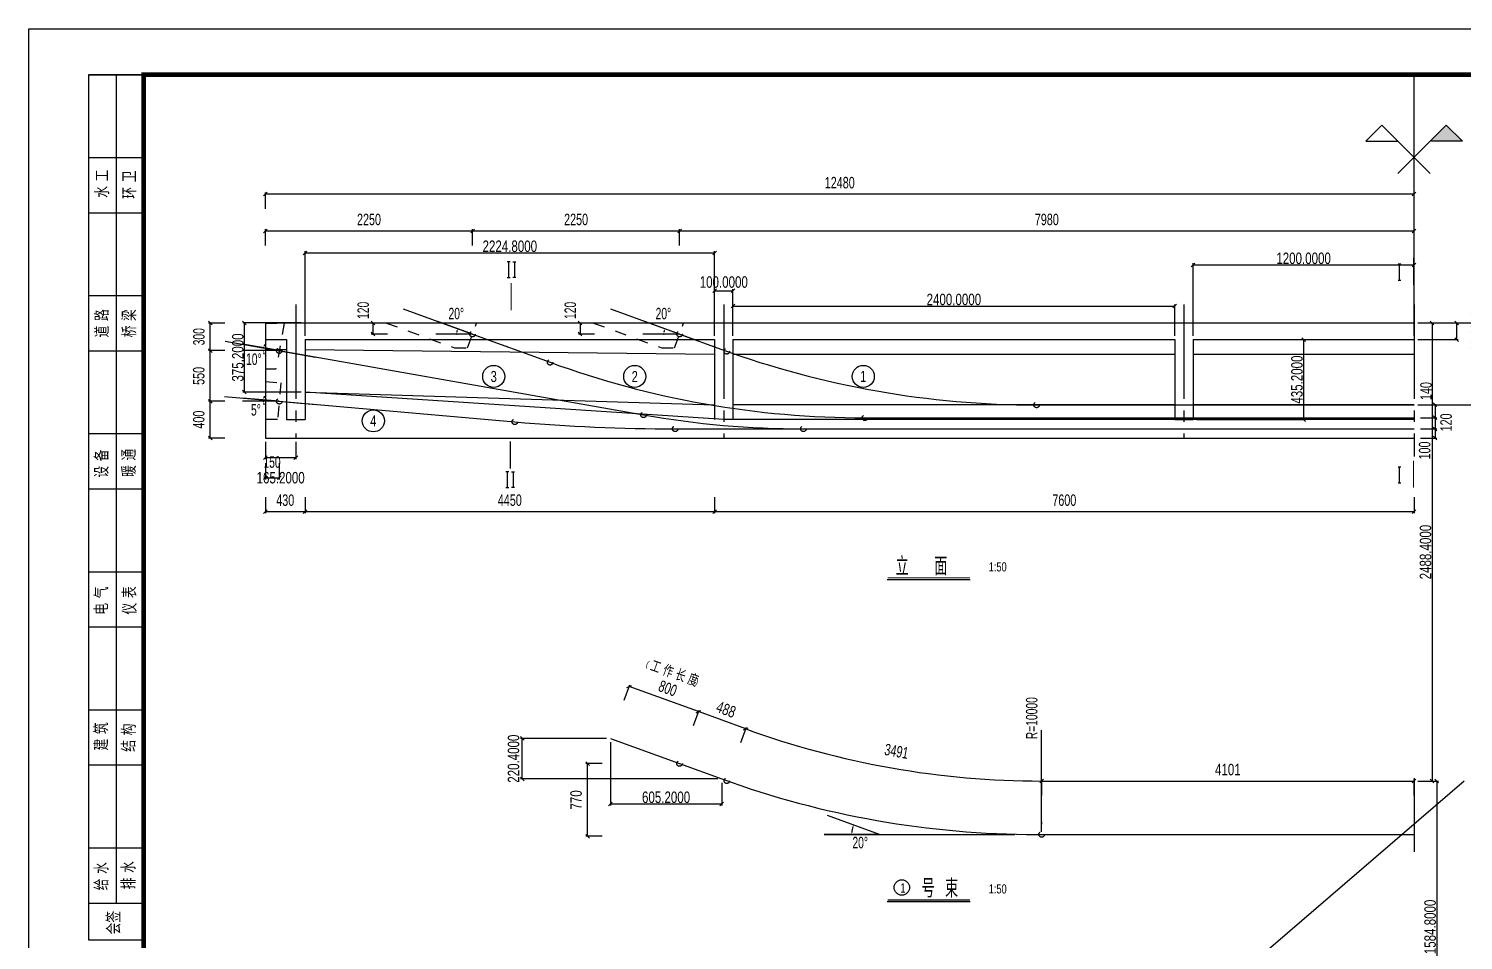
# Model space of a CAD drawing. Extents: x 6 to 303, y -107 to 103.
# Drawn here: x 6.1 to 162, y 3.9 to 102.9 of the extents above; entities that cross this region are included whole.
import ezdxf
from ezdxf.enums import TextEntityAlignment as Align

# ---------------------------------------------------------------- set-up
doc = ezdxf.new("R2010")
doc.units = 0
doc.header["$MEASUREMENT"] = 0
doc.linetypes.add('DD1', pattern=[2.5, 1.25, -1.25])
doc.linetypes.add('DD2', pattern=[14, 10.25, -1.25, 1.25, -1.25])
doc.layers.get('0').update_dxf_attribs({"linetype": 'CONTINUOUS'})
doc.layers.get('DEFPOINTS').update_dxf_attribs({"linetype": 'CONTINUOUS'})
for name, color, linetype in [('1', 1, 'CONTINUOUS'), ('2', 2, 'CONTINUOUS'), ('3', 3, 'DD1'), ('4', 4, 'CONTINUOUS'), ('5', 5, 'CONTINUOUS'), ('6', 6, 'DD2'), ('SMEDI', 2, 'CONTINUOUS')]:
    doc.layers.add(name, color=color, linetype=linetype)
doc.styles.add('SMEDI', font='smsim', dxfattribs={"width": 0.75, "bigfont": 'smfs'})
doc.styles.get("Standard").update_dxf_attribs({"font": 'smsim', "width": 0.75, "bigfont": 'smfs'})
doc.dimstyles.get("Standard").update_dxf_attribs({"dimtxt": 0.18, "dimasz": 0.18, "dimexe": 0.18, "dimexo": 0.0625, "dimgap": 0.09, "dimtad": 0, "dimtih": 1, "dimtoh": 1, "dimdec": 4, "dimzin": 0, "dimdsep": 46, "dimtxsty": 'Standard', "dimcen": 0.09, "dimadec": 0, "dimazin": 0, "dimtfac": 1, "dimtdec": 4, "dimtofl": 0, "dimtmove": 0, "dimatfit": 3, "dimfxl": 1, "dimtolj": 1, "dimtzin": 0, "dimarcsym": 0})

# ---------------------------------------------------------------- blocks, each defined once
blk = doc.blocks.new('*D29')
at = {"color": 0, "linetype": 'ByBlock', "transparency": 16777216}
for p, q in [((76.6, 80.74), (77, 81.14)), ((76.8, 79.35), (76.8, 81.12)), ((156.4, 80.74), (156.8, 81.14)), ((156.6, 79.35), (156.6, 81.12)), ((76.8, 80.94), (156.6, 80.94))]:
    blk.add_line(p, q, dxfattribs=at)
at = {"layer": 'DEFPOINTS', "color": 0, "linetype": 'ByBlock', "transparency": 16777216}
for p in [(156.6, 80.94), (76.8, 78.94), (156.6, 78.94)]:
    blk.add_point(p, dxfattribs=at)
at = {"color": 0, "linetype": 'ByBlock', "transparency": 16777216, "width": 0.7}
blk.add_text('7980', height=1.25, dxfattribs=at).set_placement((116.7, 82.19), align=Align.MIDDLE_CENTER)
blk = doc.blocks.new('*D28')
at = {"color": 0, "linetype": 'ByBlock', "transparency": 16777216}
for p, q in [((54.1, 80.74), (54.5, 81.14)), ((54.3, 79.35), (54.3, 81.12)), ((76.6, 80.74), (77, 81.14)), ((76.8, 79.35), (76.8, 81.12)), ((54.3, 80.94), (76.8, 80.94))]:
    blk.add_line(p, q, dxfattribs=at)
at = {"layer": 'DEFPOINTS', "color": 0, "linetype": 'ByBlock', "transparency": 16777216}
for p in [(76.8, 80.94), (54.3, 78.94), (76.8, 78.94)]:
    blk.add_point(p, dxfattribs=at)
at = {"color": 0, "linetype": 'ByBlock', "transparency": 16777216, "width": 0.7}
blk.add_text('2250', height=1.25, dxfattribs=at).set_placement((65.55, 82.19), align=Align.MIDDLE_CENTER)
blk = doc.blocks.new('*D27')
at = {"color": 0, "linetype": 'ByBlock', "transparency": 16777216}
for p, q in [((31.6, 80.74), (32, 81.14)), ((31.8, 79.35), (31.8, 81.12)), ((54.1, 80.74), (54.5, 81.14)), ((54.3, 79.35), (54.3, 81.12)), ((31.8, 80.94), (54.3, 80.94))]:
    blk.add_line(p, q, dxfattribs=at)
at = {"layer": 'DEFPOINTS', "color": 0, "linetype": 'ByBlock', "transparency": 16777216}
for p in [(54.3, 80.94), (31.8, 78.94), (54.3, 78.94)]:
    blk.add_point(p, dxfattribs=at)
at = {"color": 0, "linetype": 'ByBlock', "transparency": 16777216, "width": 0.7}
blk.add_text('2250', height=1.25, dxfattribs=at).set_placement((43.05, 82.19), align=Align.MIDDLE_CENTER)
blk = doc.blocks.new('*D26')
at = {"color": 0, "linetype": 'ByBlock', "transparency": 16777216}
for p, q in [((31.6, 84.74), (32, 85.14)), ((31.8, 83.35), (31.8, 85.12)), ((156.6, 84.94), (31.8, 84.94)), ((156.4, 84.74), (156.8, 85.14)), ((156.6, 83.35), (156.6, 85.12))]:
    blk.add_line(p, q, dxfattribs=at)
at = {"layer": 'DEFPOINTS', "color": 0, "linetype": 'ByBlock', "transparency": 16777216}
for p in [(31.8, 84.94), (31.8, 82.94), (156.6, 82.94)]:
    blk.add_point(p, dxfattribs=at)
at = {"color": 0, "linetype": 'ByBlock', "transparency": 16777216, "width": 0.7}
blk.add_text('12480', height=1.25, dxfattribs=at).set_placement((94.2, 86.19), align=Align.MIDDLE_CENTER)
blk = doc.blocks.new('*D5')
at = {"color": 0, "linetype": 'ByBlock', "transparency": 16777216}
for p, q in [((10.2, 75.3), (9.8, 75.7)), ((11.58, 75.5), (9.82, 75.5)), ((10, 72.5), (10, 75.5)), ((10.2, 72.3), (9.8, 72.7)), ((11.58, 72.5), (9.82, 72.5))]:
    blk.add_line(p, q, dxfattribs=at)
at = {"layer": 'DEFPOINTS', "color": 0, "linetype": 'ByBlock', "transparency": 16777216}
for p in [(10, 75.5), (12, 75.5), (12, 72.5)]:
    blk.add_point(p, dxfattribs=at)
blk = doc.blocks.new('*D34')
at = {"color": 0, "linetype": 'ByBlock', "transparency": 16777216}
for p, q in [((26, 67.74), (25.6, 68.14)), ((27.38, 67.94), (25.62, 67.94)), ((25.8, 62.44), (25.8, 67.94)), ((26, 62.24), (25.6, 62.64)), ((27.38, 62.44), (25.62, 62.44))]:
    blk.add_line(p, q, dxfattribs=at)
at = {"layer": 'DEFPOINTS', "color": 0, "linetype": 'ByBlock', "transparency": 16777216}
for p in [(25.8, 67.94), (27.8, 67.94), (27.8, 62.44)]:
    blk.add_point(p, dxfattribs=at)
at = {"color": 0, "linetype": 'ByBlock', "transparency": 16777216, "width": 0.7}
blk.add_text('550', height=1.25, rotation=90, dxfattribs=at).set_placement((24.55, 65.19), align=Align.MIDDLE_CENTER)
blk = doc.blocks.new('*D6')
at = {"color": 0, "linetype": 'ByBlock', "transparency": 16777216}
for p, q in [((16, 62.58), (16, 60.82)), ((17.5, 62.58), (17.5, 60.82)), ((15.8, 60.8), (16.2, 61.2)), ((16, 61), (17.5, 61)), ((17.3, 60.8), (17.7, 61.2))]:
    blk.add_line(p, q, dxfattribs=at)
at = {"layer": 'DEFPOINTS', "color": 0, "linetype": 'ByBlock', "transparency": 16777216}
for p in [(16, 63), (17.5, 63), (17.5, 61)]:
    blk.add_point(p, dxfattribs=at)
blk = doc.blocks.new('*D35')
at = {"color": 0, "linetype": 'ByBlock', "transparency": 16777216}
for p, q in [((26, 62.24), (25.6, 62.64)), ((27.38, 62.44), (25.62, 62.44)), ((25.8, 58.44), (25.8, 62.44)), ((26, 58.24), (25.6, 58.64)), ((27.38, 58.44), (25.62, 58.44))]:
    blk.add_line(p, q, dxfattribs=at)
at = {"layer": 'DEFPOINTS', "color": 0, "linetype": 'ByBlock', "transparency": 16777216}
for p in [(25.8, 62.44), (27.8, 62.44), (27.8, 58.44)]:
    blk.add_point(p, dxfattribs=at)
at = {"color": 0, "linetype": 'ByBlock', "transparency": 16777216, "width": 0.7}
blk.add_text('400', height=1.25, rotation=90, dxfattribs=at).set_placement((24.55, 60.44), align=Align.MIDDLE_CENTER)
blk = doc.blocks.new('*D32')
at = {"color": 0, "linetype": 'ByBlock', "transparency": 16777216}
for p, q in [((31.8, 52.02), (31.8, 50.26)), ((36.1, 52.02), (36.1, 50.26)), ((31.6, 50.24), (32, 50.64)), ((31.8, 50.44), (36.1, 50.44)), ((35.9, 50.24), (36.3, 50.64))]:
    blk.add_line(p, q, dxfattribs=at)
at = {"layer": 'DEFPOINTS', "color": 0, "linetype": 'ByBlock', "transparency": 16777216}
for p in [(31.8, 52.44), (36.1, 52.44), (36.1, 50.44)]:
    blk.add_point(p, dxfattribs=at)
at = {"color": 0, "linetype": 'ByBlock', "transparency": 16777216, "width": 0.7}
blk.add_text('430', height=1.25, dxfattribs=at).set_placement((33.95, 51.69), align=Align.MIDDLE_CENTER)
blk = doc.blocks.new('*D31')
at = {"color": 0, "linetype": 'ByBlock', "transparency": 16777216}
for p, q in [((36.1, 52.02), (36.1, 50.26)), ((80.6, 52.02), (80.6, 50.26)), ((35.9, 50.24), (36.3, 50.64)), ((36.1, 50.44), (80.6, 50.44)), ((80.4, 50.24), (80.8, 50.64))]:
    blk.add_line(p, q, dxfattribs=at)
at = {"layer": 'DEFPOINTS', "color": 0, "linetype": 'ByBlock', "transparency": 16777216}
for p in [(36.1, 52.44), (80.6, 52.44), (80.6, 50.44)]:
    blk.add_point(p, dxfattribs=at)
at = {"color": 0, "linetype": 'ByBlock', "transparency": 16777216, "width": 0.7}
blk.add_text('4450', height=1.25, dxfattribs=at).set_placement((58.35, 51.69), align=Align.MIDDLE_CENTER)
blk = doc.blocks.new('*D30')
at = {"color": 0, "linetype": 'ByBlock', "transparency": 16777216}
for p, q in [((80.6, 52.02), (80.6, 50.26)), ((156.6, 52.02), (156.6, 50.26)), ((80.4, 50.24), (80.8, 50.64)), ((80.6, 50.44), (156.6, 50.44)), ((156.4, 50.24), (156.8, 50.64))]:
    blk.add_line(p, q, dxfattribs=at)
at = {"layer": 'DEFPOINTS', "color": 0, "linetype": 'ByBlock', "transparency": 16777216}
for p in [(80.6, 52.44), (156.6, 52.44), (156.6, 50.44)]:
    blk.add_point(p, dxfattribs=at)
at = {"color": 0, "linetype": 'ByBlock', "transparency": 16777216, "width": 0.7}
blk.add_text('7600', height=1.25, dxfattribs=at).set_placement((118.6, 51.69), align=Align.MIDDLE_CENTER)
blk = doc.blocks.new('TI_CL')
for p, q in [((-20, 20), (-30, 10)), ((10, -10), (-20, 20)), ((-10, -10), (20, 20)), ((20, 20), (30, 10)), ((-30, 10), (-10, 10)), ((30, 10), (10, 10))]:
    blk.add_line(p, q)
blk.add_solid([(10, 10), (20, 20), (30, 10)])
blk = doc.blocks.new('*D16')
at = {"color": 0, "linetype": 'ByBlock', "transparency": 16777216}
for p, q in [((70.79, 25.69), (71.39, 27.34)), ((71.08, 27.05), (71.59, 27.29)), ((78.85, 24.44), (71.33, 27.17)), ((78.31, 22.95), (78.91, 24.61)), ((78.59, 24.32), (79.11, 24.56))]:
    blk.add_line(p, q, dxfattribs=at)
at = {"layer": 'DEFPOINTS', "color": 0, "linetype": 'ByBlock', "transparency": 16777216}
for p in [(71.33, 27.17), (70.65, 25.29), (78.17, 22.56)]:
    blk.add_point(p, dxfattribs=at)
at = {"color": 0, "linetype": 'ByBlock', "transparency": 16777216, "width": 0.7}
blk.add_text('800', height=1.25, rotation=340, dxfattribs=at).set_placement((75.52, 26.98), align=Align.MIDDLE_CENTER)
blk = doc.blocks.new('TI_02')
blk.add_line((0, 0), (15, 0))
blk.add_solid([(0, 0), (5.5, 0.4), (5.5, -0.4)])
blk = doc.blocks.new('*D53')
at = {"color": 0, "linetype": 'ByBlock', "transparency": 16777216}
for p, q in [((67, 22.87), (66.6, 23.27)), ((68.38, 23.07), (66.62, 23.07)), ((66.8, 15.17), (66.8, 23.07)), ((67, 14.97), (66.6, 15.37)), ((68.38, 15.17), (66.62, 15.17))]:
    blk.add_line(p, q, dxfattribs=at)
at = {"layer": 'DEFPOINTS', "color": 0, "linetype": 'ByBlock', "transparency": 16777216}
for p in [(66.8, 23.07), (68.8, 23.07), (68.8, 15.17)]:
    blk.add_point(p, dxfattribs=at)
at = {"color": 0, "linetype": 'ByBlock', "transparency": 16777216, "style": 'SMEDI', "width": 0.75}
blk.add_text('770', height=1.25, rotation=90, dxfattribs=at).set_placement((65.55, 19.12), align=Align.MIDDLE_CENTER)
blk = doc.blocks.new('*D52')
at = {"color": 0, "linetype": 'ByBlock', "transparency": 16777216}
for p, q in [((115.94, 20.97), (116.34, 21.37)), ((116.14, 19.59), (116.14, 21.35)), ((116.14, 21.17), (156.6, 21.17)), ((156.4, 20.97), (156.8, 21.37)), ((156.6, 19.59), (156.6, 21.35))]:
    blk.add_line(p, q, dxfattribs=at)
at = {"layer": 'DEFPOINTS', "color": 0, "linetype": 'ByBlock', "transparency": 16777216}
for p in [(156.6, 21.17), (116.14, 19.17), (156.6, 19.17)]:
    blk.add_point(p, dxfattribs=at)
at = {"color": 0, "linetype": 'ByBlock', "transparency": 16777216, "style": 'SMEDI', "width": 0.75}
blk.add_text('4101', height=1.25, dxfattribs=at).set_placement((136.37, 22.42), align=Align.MIDDLE_CENTER)
blk = doc.blocks.new('*D51')
at = {"color": 0, "linetype": 'ByBlock', "transparency": 16777216}
for p, q in [((78.31, 27.22), (78.91, 28.88)), ((78.59, 28.59), (79.11, 28.83)), ((83.99, 26.84), (78.85, 28.71)), ((83.44, 25.35), (84.05, 27.01)), ((83.73, 26.72), (84.24, 26.96))]:
    blk.add_line(p, q, dxfattribs=at)
at = {"layer": 'DEFPOINTS', "color": 0, "linetype": 'ByBlock', "transparency": 16777216}
for p in [(78.85, 28.71), (78.17, 26.83), (83.3, 24.96)]:
    blk.add_point(p, dxfattribs=at)
at = {"color": 0, "linetype": 'ByBlock', "transparency": 16777216, "style": 'SMEDI', "width": 0.75}
blk.add_text('488', height=1.25, rotation=340, dxfattribs=at).set_placement((81.85, 28.95), align=Align.MIDDLE_CENTER)
blk = doc.blocks.new('DU')
at = {"layer": '2', "color": 2, "linetype": 'ByBlock'}
for p, q in [((-10.62, 1), (-11.02, 1.4)), ((-10.62, -0.2), (-11.02, 0.2)), ((-9.23, 0), (-11, 0))]:
    blk.add_line(p, q, dxfattribs=at)
at = {"layer": '2', "color": 2}
blk.add_line((-10.82, 1.2), (-10.82, 0), dxfattribs=at)
at = {"layer": '2', "color": 2, "linetype": 'ByBlock'}
blk.add_point((-10.82, 0), dxfattribs=at)
at = {"layer": '2', "color": 2, "linetype": 'ByBlock', "width": 0.67}
blk.add_text('120', height=1.25, rotation=90, dxfattribs=at).set_placement((-11.88, 2.57), align=Align.MIDDLE_CENTER)
blk.add_text('20%%D', height=1.25, dxfattribs=at).set_placement((-1.76, 2.23), align=Align.MIDDLE_CENTER)
blk = doc.blocks.new('2')
at = {"color": 4}
for p, q in [((0.01, 19.12, -11.31), (-0.3, 19.12, -11.31)), ((-0.14, 17.41, -11.31), (-0.14, 19.12, -11.31)), ((0.32, 19.12, -11.31), (0.63, 19.12, -11.31)), ((0.48, 19.12, -11.31), (0.48, 17.41, -11.31)), ((-0.3, 17.41, -11.31), (0.01, 17.41, -11.31)), ((0.63, 17.41, -11.31), (0.32, 17.41, -11.31)), ((-0.14, -3.7, -11.31), (-0.45, -3.7, -11.31)), ((-0.29, -5.41, -11.31), (-0.29, -3.7, -11.31)), ((0.17, -3.7, -11.31), (0.48, -3.7, -11.31)), ((0.33, -3.7, -11.31), (0.33, -5.41, -11.31)), ((-0.45, -5.41, -11.31), (-0.14, -5.41, -11.31)), ((0.48, -5.41, -11.31), (0.17, -5.41, -11.31))]:
    blk.add_line(p, q, dxfattribs=at)
at = {"color": 4, "const_width": 0.117, "elevation": -11.31}
for points in [[(0.13, 13.85), (0.13, 16.8)], [(0.03, -3.36), (0.03, -0.4)]]:
    blk.add_lwpolyline(points, dxfattribs=at)
blk = doc.blocks.new('20C')
at = {"layer": '2', "color": 2, "linetype": 'ByBlock'}
for p, q in [((0.71, 3.62), (2.47, 3.62)), ((2.49, 3.42), (2.09, 3.82)), ((0.71, 2.2), (2.47, 2.2)), ((2.49, 2), (2.09, 2.4)), ((0.71, 1), (2.47, 1)), ((2.49, 0.8), (2.09, 1.2)), ((2.49, -0.2), (2.09, 0.2)), ((0.71, 0), (2.47, 0))]:
    blk.add_line(p, q, dxfattribs=at)
at = {"layer": '2', "color": 2}
blk.add_line((2.29, 3.62), (2.29, 0), dxfattribs=at)
at = {"layer": '2', "color": 2, "linetype": 'ByBlock'}
for p in [(2.29, 3.62), (2.29, 2.2), (2.29, 1), (2.29, 0)]:
    blk.add_point(p, dxfattribs=at)
at = {"layer": '2', "color": 2, "linetype": 'ByBlock', "width": 0.7}
for s, p in [('140', (1.3, 5.11)), ('120', (3.48, 1.7))]:
    blk.add_text(s, height=1.25, rotation=90, dxfattribs=at).set_placement(p, align=Align.MIDDLE)
blk.add_text('100', height=1.25, rotation=90, dxfattribs=at).set_placement((1.15, -1.35), align=Align.MIDDLE_CENTER)
blk = doc.blocks.new('*D55')
at = {"layer": '5', "color": 0, "lineweight": -2, "transparency": 16777216}
for p, q in [((80.4, 74.24), (80.8, 74.64)), ((80.6, 69.55), (80.6, 74.62)), ((80.6, 74.44), (82.6, 74.44)), ((82.4, 74.24), (82.8, 74.64)), ((82.6, 69.55), (82.6, 74.62))]:
    blk.add_line(p, q, dxfattribs=at)
at = {"layer": 'DEFPOINTS', "color": 0, "transparency": 16777216}
for p in [(82.6, 74.44), (80.6, 69.14), (82.6, 69.14)]:
    blk.add_point(p, dxfattribs=at)
at = {"layer": '5', "color": 0, "transparency": 16777216, "insert": (81.6, 75.38), "char_height": 1.25, "attachment_point": 5}
blk.add_mtext('\\A1;100.0000', dxfattribs=at)
blk = doc.blocks.new('*D56')
at = {"layer": '5', "color": 0, "lineweight": -2, "transparency": 16777216}
for p, q in [((82.4, 72.58), (82.8, 72.98)), ((82.6, 69.55), (82.6, 72.96)), ((82.6, 72.78), (130.6, 72.78)), ((130.4, 72.58), (130.8, 72.98)), ((130.6, 69.55), (130.6, 72.96))]:
    blk.add_line(p, q, dxfattribs=at)
at = {"layer": 'DEFPOINTS', "color": 0, "transparency": 16777216}
for p in [(130.6, 72.78), (82.6, 69.14), (130.6, 69.14)]:
    blk.add_point(p, dxfattribs=at)
at = {"layer": '5', "color": 0, "transparency": 16777216, "insert": (106.6, 73.49), "char_height": 1.25, "attachment_point": 5}
blk.add_mtext('\\A1;2400.0000', dxfattribs=at)
blk = doc.blocks.new('*D57')
at = {"layer": '5', "color": 0, "lineweight": -2, "transparency": 16777216}
for p, q in [((132.4, 77.05), (132.8, 77.45)), ((132.6, 69.55), (132.6, 77.43)), ((132.6, 77.25), (156.6, 77.25)), ((156.4, 77.05), (156.8, 77.45)), ((156.6, 69.55), (156.6, 77.43))]:
    blk.add_line(p, q, dxfattribs=at)
at = {"layer": 'DEFPOINTS', "color": 0, "transparency": 16777216}
for p in [(156.6, 77.25), (132.6, 69.14), (156.6, 69.14)]:
    blk.add_point(p, dxfattribs=at)
at = {"layer": '5', "color": 0, "transparency": 16777216, "insert": (144.6, 77.96), "char_height": 1.25, "attachment_point": 5}
blk.add_mtext('\\A1;1200.0000', dxfattribs=at)
blk = doc.blocks.new('*D58')
at = {"layer": '5', "color": 0, "lineweight": -2, "transparency": 16777216}
for p, q in [((35.9, 78.35), (36.3, 78.75)), ((36.1, 69.55), (36.1, 78.73)), ((36.1, 78.55), (80.6, 78.55)), ((80.4, 78.35), (80.8, 78.75)), ((80.6, 69.55), (80.6, 78.73))]:
    blk.add_line(p, q, dxfattribs=at)
at = {"layer": 'DEFPOINTS', "color": 0, "transparency": 16777216}
for p in [(80.6, 78.55), (36.1, 69.14), (80.6, 69.14)]:
    blk.add_point(p, dxfattribs=at)
at = {"layer": '5', "color": 0, "transparency": 16777216, "insert": (58.35, 79.27), "char_height": 1.25, "attachment_point": 5}
blk.add_mtext('\\A1;2224.8000', dxfattribs=at)
blk = doc.blocks.new('*D59')
at = {"layer": '5', "color": 0, "lineweight": -2, "transparency": 16777216}
for p, q in [((157.01, 70.94), (161.41, 70.94)), ((161.43, 70.74), (161.03, 71.14)), ((161.23, 70.94), (161.23, 69.14)), ((157.01, 69.14), (161.41, 69.14)), ((161.43, 68.94), (161.03, 69.34))]:
    blk.add_line(p, q, dxfattribs=at)
at = {"layer": 'DEFPOINTS', "color": 0, "transparency": 16777216}
for p in [(156.6, 70.94), (156.6, 69.14), (161.23, 69.14)]:
    blk.add_point(p, dxfattribs=at)
at = {"layer": '5', "color": 0, "transparency": 16777216, "insert": (163.42, 70.04), "char_height": 1.25, "attachment_point": 5, "rotation": 90}
blk.add_mtext('\\A1;90.0000', dxfattribs=at)
blk = doc.blocks.new('*D60')
at = {"layer": '5', "color": 0, "lineweight": -2, "transparency": 16777216}
for p, q in [((133.01, 69.14), (144.78, 69.14)), ((144.8, 68.94), (144.4, 69.34)), ((144.6, 69.14), (144.6, 60.44)), ((133.01, 60.44), (144.78, 60.44)), ((144.8, 60.24), (144.4, 60.64))]:
    blk.add_line(p, q, dxfattribs=at)
at = {"layer": 'DEFPOINTS', "color": 0, "transparency": 16777216}
for p in [(132.6, 69.14), (132.6, 60.44), (144.6, 60.44)]:
    blk.add_point(p, dxfattribs=at)
at = {"layer": '5', "color": 0, "transparency": 16777216, "insert": (143.88, 64.79), "char_height": 1.25, "attachment_point": 5, "rotation": 90}
blk.add_mtext('\\A1;435.2000', dxfattribs=at)
blk = doc.blocks.new('*D61')
at = {"layer": '5', "color": 0, "lineweight": -2, "transparency": 16777216}
for p, q in [((29.72, 70.74), (29.32, 71.14)), ((35.68, 70.94), (29.34, 70.94)), ((29.52, 63.44), (29.52, 70.94)), ((29.72, 63.24), (29.32, 63.64)), ((35.68, 63.44), (29.34, 63.44))]:
    blk.add_line(p, q, dxfattribs=at)
at = {"layer": 'DEFPOINTS', "color": 0, "transparency": 16777216}
for p in [(29.52, 70.94), (36.1, 70.94), (36.1, 63.44)]:
    blk.add_point(p, dxfattribs=at)
at = {"layer": '5', "color": 0, "transparency": 16777216, "insert": (28.8, 67.19), "char_height": 1.25, "attachment_point": 5, "rotation": 90}
blk.add_mtext('\\A1;375.2000', dxfattribs=at)
blk = doc.blocks.new('*D62')
at = {"layer": '5', "color": 0, "lineweight": -2, "transparency": 16777216}
for p, q in [((157.01, 70.94), (158.74, 70.94)), ((158.76, 70.74), (158.36, 71.14)), ((158.56, 70.94), (158.56, 21.17)), ((157.01, 21.17), (158.74, 21.17)), ((158.76, 20.97), (158.36, 21.37))]:
    blk.add_line(p, q, dxfattribs=at)
at = {"layer": 'DEFPOINTS', "color": 0, "transparency": 16777216}
for p in [(156.6, 70.94), (156.6, 21.17), (158.56, 21.17)]:
    blk.add_point(p, dxfattribs=at)
at = {"layer": '5', "color": 0, "transparency": 16777216, "insert": (157.85, 46.05), "char_height": 1.25, "attachment_point": 5, "rotation": 90}
blk.add_mtext('\\A1;2488.4000', dxfattribs=at)
blk = doc.blocks.new('*D63')
at = {"layer": '5', "color": 0, "lineweight": -2, "transparency": 16777216}
for p, q in [((157.01, 21.17), (159.24, 21.17)), ((159.26, 20.97), (158.86, 21.37)), ((159.06, 21.17), (159.06, -10.53)), ((157.01, -10.53), (159.24, -10.53)), ((159.26, -10.73), (158.86, -10.33))]:
    blk.add_line(p, q, dxfattribs=at)
at = {"layer": 'DEFPOINTS', "color": 0, "transparency": 16777216}
for p in [(156.6, 21.17), (156.6, -10.53), (159.06, -10.53)]:
    blk.add_point(p, dxfattribs=at)
at = {"layer": '5', "color": 0, "transparency": 16777216, "insert": (158.35, 5.32), "char_height": 1.25, "attachment_point": 5, "rotation": 90}
blk.add_mtext('\\A1;1584.8000', dxfattribs=at)
blk = doc.blocks.new('*D65')
at = {"layer": '5', "color": 0, "lineweight": -2, "transparency": 16777216}
for p, q in [((69.28, 25.39), (69.28, 18.51)), ((81.38, 20.98), (81.38, 18.51)), ((69.08, 18.49), (69.48, 18.89)), ((81.18, 18.49), (81.58, 18.89)), ((69.28, 18.69), (81.38, 18.69))]:
    blk.add_line(p, q, dxfattribs=at)
at = {"layer": 'DEFPOINTS', "color": 0, "transparency": 16777216}
for p in [(69.28, 25.8), (81.38, 21.4), (81.38, 18.69)]:
    blk.add_point(p, dxfattribs=at)
at = {"layer": '5', "color": 0, "transparency": 16777216, "insert": (75.33, 19.4), "char_height": 1.25, "attachment_point": 5}
blk.add_mtext('\\A1;605.2000', dxfattribs=at)
blk = doc.blocks.new('*D66')
at = {"layer": '5', "color": 0, "lineweight": -2, "transparency": 16777216}
for p, q in [((59.9, 25.6), (59.5, 26)), ((68.86, 25.8), (59.52, 25.8)), ((59.7, 21.4), (59.7, 25.8)), ((59.9, 21.2), (59.5, 21.6)), ((80.97, 21.4), (59.52, 21.4))]:
    blk.add_line(p, q, dxfattribs=at)
at = {"layer": 'DEFPOINTS', "color": 0, "transparency": 16777216}
for p in [(59.7, 25.8), (69.28, 25.8), (81.38, 21.4)]:
    blk.add_point(p, dxfattribs=at)
at = {"layer": '5', "color": 0, "transparency": 16777216, "insert": (58.76, 23.6), "char_height": 1.25, "attachment_point": 5, "rotation": 90}
blk.add_mtext('\\A1;220.4000', dxfattribs=at)
blk = doc.blocks.new('*D73')
at = {"layer": '5', "color": 0, "lineweight": -2, "transparency": 16777216}
for p, q in [((157.01, 70.94), (168.66, 70.94)), ((168.68, 70.74), (168.28, 71.14)), ((168.48, 70.94), (168.48, 62.04)), ((157.01, 62.04), (168.66, 62.04)), ((168.68, 61.84), (168.28, 62.24))]:
    blk.add_line(p, q, dxfattribs=at)
at = {"layer": 'DEFPOINTS', "color": 0, "transparency": 16777216}
for p in [(156.6, 70.94), (156.6, 62.04), (168.48, 62.04)]:
    blk.add_point(p, dxfattribs=at)
at = {"layer": '5', "color": 0, "transparency": 16777216, "insert": (167.77, 66.49), "char_height": 1.25, "attachment_point": 5, "rotation": 90}
blk.add_mtext('\\A1;445.2000', dxfattribs=at)
blk = doc.blocks.new('*D88')
at = {"layer": '5', "color": 0, "lineweight": -2, "transparency": 16777216}
for p, q in [((31.8, 58.02), (31.8, 56.13)), ((35.1, 58.02), (35.1, 56.13)), ((31.6, 56.11), (32, 56.51)), ((31.8, 56.31), (35.1, 56.31)), ((34.9, 56.11), (35.3, 56.51))]:
    blk.add_line(p, q, dxfattribs=at)
at = {"layer": 'DEFPOINTS', "color": 0, "transparency": 16777216}
for p in [(31.8, 58.44), (35.1, 58.44), (35.1, 56.31)]:
    blk.add_point(p, dxfattribs=at)
at = {"layer": '5', "color": 0, "transparency": 16777216, "insert": (33.45, 54.12), "char_height": 1.25, "attachment_point": 5}
blk.add_mtext('\\A1;165.2000', dxfattribs=at)

msp = doc.modelspace()

# ---------------------------------------------------------------- linework, layer by layer
for p, q in [((54.2976566, 69.7352231), (62.7303848, 66.665961)), ((76.7976566, 69.7352231), (81.3839164, 68.065961)), ((33.2976566, 67.9352231), (72.8876006, 60.9544478)), ((33.2976566, 62.4352231), (58.8888535, 60.1962835)), ((115.5859308, 62.0352231), (156.5976566, 62.0352231)), ((76.3200021, 59.4352231), (156.5976566, 59.4352231)), ((90.2524184, 59.4352231), (156.5976566, 59.4352231)), ((96.9323992, 60.6352231), (156.5976566, 60.6352231)), ((69.2801156, 25.8048317), (76.7976566, 23.0686705)), ((76.7976566, 23.0686705), (81.3839164, 21.3994085)), ((115.5859308, 15.3686705), (156.5976566, 15.3686705))]:
    msp.add_line(p, q)
for centre, radius, start in [((115.5859308, 162.0352231), 100, 250), ((96.9323992, 160.6352231), 100, 250), ((90.2524184, 159.4352231), 100, 260), ((76.3200021, 259.4352231), 200, 265), ((115.5859308, 115.3686705), 100, 250)]:
    msp.add_arc(centre, radius, start, 270)
at = {"layer": '1'}
for p, q in [((54.2976566, 69.7352231), (50.5388861, 71.1033036)), ((76.7976566, 69.7352231), (73.0388861, 71.1033036)), ((33.2976566, 67.9352231), (29.3584256, 68.6298158)), ((54.2976566, 69.7352231), (50.2976566, 69.7352231)), ((76.7976566, 69.7352231), (72.7976566, 69.7352231)), ((33.2976566, 67.9352231), (29.2976566, 67.9352231)), ((33.2976566, 62.4352231), (29.2976566, 62.4352231)), ((33.2976566, 62.4352231), (29.3128778, 62.783846)), ((116.1354263, 15.6686705), (116.1354263, 26.6814402)), ((98.5027282, 15.3686705), (92.8645725, 17.4207914)), ((98.5027282, 15.3686705), (92.5027282, 15.3686705))]:
    msp.add_line(p, q, dxfattribs=at)
at = {"layer": '1', "color": 1}
for centre in [(56.6033521, 65.1271017), (71.9263977, 65.1271017), (96.7538478, 65.1271017), (43.5189297, 60.3067979)]:
    msp.add_circle(centre, 1.2, dxfattribs=at)
at = {"layer": '2', "color": 2, "linetype": 'ByBlock'}
for p, q in [((43.6803682, 70.7352245), (43.2803682, 71.1352245)), ((43.6803682, 69.5352245), (43.2803682, 69.9352245)), ((45.0637015, 69.7352245), (43.3003682, 69.7352245))]:
    msp.add_line(p, q, dxfattribs=at)
at = {"layer": '2', "color": 2}
msp.add_line((43.4803682, 70.9352245), (43.4803682, 69.7352245), dxfattribs=at)
at = {"layer": '2'}
msp.add_line((92.5027282, 15.3686705), (113.210255, 15.3686705), dxfattribs=at)
at = {"layer": '2', "color": 2, "linetype": 'ByBlock'}
for centre, radius, start, end in [((33.2976566, 67.9352231), 1.7142857, 156.623391182, 163.311695591), ((54.2976566, 69.7352231), 1.7142857, 166.688304409, 173.311695591), ((76.7976526, 69.7352245), 1.7142857, 166.688304409, 173.311695591), ((33.2976566, 67.9352231), 1.7142857, 186.688304409, 193.376608818), ((33.2976566, 62.4352231), 1.7142857, 161.623391182, 168.311695591), ((33.2976566, 62.4352231), 1.7142857, 186.688304409, 193.376608818), ((98.5027282, 15.3686705), 3, 163.820426343, 176.179573657)]:
    msp.add_arc(centre, radius, start, end, dxfattribs=at)
at = {"layer": '2'}
msp.add_arc((116.1354263, 115.1686705), 94, 250, 270, dxfattribs=at)
at = {"layer": '2', "color": 2, "linetype": 'ByBlock'}
for p in [(43.4803682, 69.7352245), (52.5833709, 69.7352231), (75.0833669, 69.7352245), (31.5833709, 67.9352231), (31.5833709, 62.4352231), (95.5027282, 15.3686705)]:
    msp.add_point(p, dxfattribs=at)
for points in [[(52.5974957, 70.1394887), (52.6613653, 70.1203805), (52.6867549, 70.3215433)], [(75.0974918, 70.1394901), (75.1613613, 70.1203819), (75.186751, 70.3215447)], [(52.6283141, 69.9329381), (52.5617609, 69.9368269), (52.5833709, 69.7352231)], [(75.1283102, 69.9329395), (75.061757, 69.9368284), (75.0833669, 69.7352245)], [(31.5617609, 67.7336192), (31.6283141, 67.7375081), (31.5833709, 67.9352231)], [(31.688008, 68.4198126), (31.6231412, 68.4351992), (31.6094147, 68.2329057)], [(31.5617609, 62.2336192), (31.6283141, 62.2375081), (31.5833709, 62.4352231)], [(31.6518984, 62.7776785), (31.5859375, 62.7873531), (31.5898942, 62.5846329)], [(95.5898632, 16.214967), (95.6532346, 16.1942665), (95.6836503, 16.394731)], [(95.5427097, 15.5674483), (95.47608, 15.5696705), (95.5027282, 15.3686705)]]:
    msp.add_solid(points, dxfattribs=at)
at = {"layer": '3'}
for p, q in [((31.7976566, 70.9352231), (33.8266366, 70.9352231)), ((33.8266366, 70.9352231), (32.9450017, 65.9352231)), ((44.9344166, 70.9352231), (52.3526066, 68.2352231)), ((53.7516966, 68.2352231), (54.7344166, 70.9352231)), ((67.4344166, 70.9352231), (74.8526066, 68.2352231)), ((76.2516966, 68.2352231), (77.2344166, 70.9352231)), ((52.3526066, 68.2352231), (53.7516966, 68.2352231)), ((74.8526066, 68.2352231), (76.2516966, 68.2352231)), ((32.9450017, 65.9352231), (31.7976566, 65.9352231)), ((31.7976566, 64.5852231), (33.4726366, 64.4352231)), ((33.4726366, 64.4352231), (33.1226819, 60.4352231)), ((33.1226819, 60.4352231), (31.7976566, 60.4352231))]:
    msp.add_line(p, q, dxfattribs=at)
for centre in [(54.2976566, 69.7352231), (76.7976566, 69.7352231), (33.2976566, 67.9352231), (81.9334119, 67.865961), (62.7303848, 66.665961), (33.2976566, 62.4352231), (72.8876006, 60.9544478), (96.9323992, 60.6352231), (115.5859308, 62.0352231), (58.8888535, 60.1962835), (76.3200021, 59.4352231), (90.2524184, 59.4352231), (76.7976566, 23.0686705), (81.9334119, 21.1994085), (116.1354263, 15.3686705)]:
    msp.add_circle(centre, 0.3, dxfattribs=at)
at = {"layer": '4'}
for p, q in [((156.5976566, 70.9352231), (156.5976566, 97.9164046, -11.3095628)), ((155.1826049, 77.318346), (154.8719429, 77.318346)), ((155.0272739, 75.6096699), (155.0272739, 77.318346)), ((154.8719429, 75.6096699), (155.1826049, 75.6096699)), ((155.1826049, 55.2642076), (154.8719429, 55.2642076)), ((155.0272739, 53.5555315), (155.0272739, 55.2642076)), ((154.8719429, 53.5555315), (155.1826049, 53.5555315)), ((108.3674666, 43.0351516), (99.3675086, 43.0351516)), ((18.5741762, -102.0835954, -11.3095628), (162.0590644, 21.1822134)), ((108.3674666, 8.0432611), (99.3675086, 8.0432611))]:
    msp.add_line(p, q, dxfattribs=at)
at = {"layer": '4', "const_width": 0.1165}
for points in [[(156.5350094, 75.0842959), (156.5350094, 78.0404635)], [(156.5350094, 53.0301575), (156.5350094, 55.9863251)], [(108.3392932, 43.2390221), (99.3975679, 43.2390221)], [(108.3392932, 8.2471316), (99.3975679, 8.2471316)]]:
    msp.add_lwpolyline(points, dxfattribs=at)
at = {"layer": '4'}
msp.add_circle((100.9467303, 9.6040121), 0.84, dxfattribs=at)
at = {"layer": '5'}
for p, q in [((156.5976566, 70.9352231), (31.7976566, 70.9352231)), ((31.7976566, 70.9352231), (31.7976566, 58.4352231)), ((31.7976566, 69.1352231), (34.0976566, 69.1352231)), ((34.0976566, 69.1352231), (34.0976566, 60.4352231)), ((36.0976566, 69.1352231), (36.0976566, 60.4352231)), ((36.0976566, 69.1352231), (80.5976566, 69.1352231)), ((80.5976566, 69.1352231), (80.5976566, 60.4352231)), ((82.5976566, 69.1352231), (82.5976566, 60.4352231)), ((82.5976566, 69.1352231), (130.5976566, 69.1352231)), ((130.5976566, 69.1352231), (130.5976566, 60.4352231)), ((132.5976566, 69.1352231), (132.5976566, 60.4352231)), ((132.5976566, 69.1352231), (156.5976566, 69.1352231)), ((31.7976566, 68.0652231), (34.0976566, 68.0652231)), ((36.0976566, 68.0652231), (80.5976566, 67.5352231)), ((36.0976566, 68.0652231), (36.0976566, 63.4352231)), ((82.5976566, 67.5352231), (130.5976566, 67.5352231)), ((132.5976566, 67.5352231), (156.5976566, 67.5352231)), ((36.0976566, 63.4352231), (80.5976566, 62.0352231)), ((81.5976566, 60.4352231), (36.0976566, 63.4352231)), ((130.5976566, 62.0352231), (82.5976566, 62.0352231)), ((156.5976566, 62.0352231), (132.5976566, 62.0352231)), ((34.0976566, 60.4352231), (36.0976566, 60.4352231)), ((131.5976566, 60.4352231), (81.5976566, 60.4352231)), ((130.5976566, 60.4352231), (132.5976566, 60.4352231)), ((156.5976566, 60.4352231), (131.5976566, 60.4352231)), ((156.5976566, 60.4352231), (155.5976566, 60.4352231)), ((31.7976566, 58.4352231), (156.5976566, 58.4352231))]:
    msp.add_line(p, q, dxfattribs=at)
at = {"layer": '6'}
for p, q in [((156.5976566, 86.9352231), (156.5976566, 90.9352231)), ((35.0976566, 72.9352231), (35.0976566, 58.4352231)), ((46.7801156, 72.4713842), (58.0564271, 68.3671425)), ((69.2801156, 72.4713842), (80.5564271, 68.3671425)), ((81.5976566, 72.9352231), (81.5976566, 58.4352231)), ((131.5976566, 72.9352231), (131.5976566, 58.4352231)), ((156.5976566, 72.9352231), (156.5976566, 56.4352231)), ((27.4340787, 68.9691301), (37.2368876, 67.2406304)), ((27.3352485, 62.9568662), (37.2824354, 62.0866001)), ((156.5976566, 21.480511), (156.5976566, 13.480511))]:
    msp.add_line(p, q, dxfattribs=at)
at = {"layer": 'DEFPOINTS', "color": 0, "linetype": 'ByBlock'}
msp.add_point((33.2976566, 62.4352231), dxfattribs=at)
at = {"layer": 'SMEDI'}
for p, q in [((6.0741762, -107.0835954, -11.3095628), (6.0741762, 102.9164046, -11.3095628)), ((6.0741762, 102.9164046, -11.3095628), (303.0741762, 102.9164046, -11.3095628)), ((12.5741762, 97.9164046, -11.3095628), (18.5741762, 97.9164046, -11.3095628)), ((12.5741762, 97.9164046, -11.3095628), (12.5741762, 3.9164046, -11.3095628)), ((15.5741762, 97.9164046, -11.3095628), (12.5741762, 97.9164046, -11.3095628)), ((18.5741762, 97.9164046, -11.3095628), (15.5741762, 97.9164046, -11.3095628)), ((15.5741762, 97.9164046, -11.3095628), (15.5741762, 7.9164046, -11.3095628)), ((12.5741762, 88.9164046, -11.3095628), (18.5741762, 88.9164046, -11.3095628)), ((12.5741762, 82.9164046, -11.3095628), (18.5741762, 82.9164046, -11.3095628)), ((12.5741762, 73.9164046, -11.3095628), (18.5741762, 73.9164046, -11.3095628)), ((12.5741762, 67.9164046, -11.3095628), (18.5741762, 67.9164046, -11.3095628)), ((12.5741762, 58.9164046, -11.3095628), (18.5741762, 58.9164046, -11.3095628)), ((12.5741762, 52.9164046, -11.3095628), (18.5741762, 52.9164046, -11.3095628)), ((12.5741762, 43.9164046, -11.3095628), (18.5741762, 43.9164046, -11.3095628)), ((12.5741762, 37.9164046, -11.3095628), (18.5741762, 37.9164046, -11.3095628)), ((12.5741762, 28.9164046, -11.3095628), (18.5741762, 28.9164046, -11.3095628)), ((12.5741762, 22.9164046, -11.3095628), (18.5741762, 22.9164046, -11.3095628)), ((12.5741762, 13.9164046, -11.3095628), (18.5741762, 13.9164046, -11.3095628)), ((12.5741762, 7.9164046, -11.3095628), (18.5741762, 7.9164046, -11.3095628)), ((12.5741762, 3.9164046, -11.3095628), (18.5741762, 3.9164046, -11.3095628))]:
    msp.add_line(p, q, dxfattribs=at)
at = {"layer": 'SMEDI', "const_width": 0.5, "elevation": -11.3095628}
msp.add_lwpolyline([(18.5741762, -102.0835954), (18.5741762, 97.9164046), (298.0741762, 97.9164046), (298.0741762, -102.0835954)], close=True, dxfattribs=at)

# ---------------------------------------------------------------- block references
at = {"layer": '1', "xscale": 0.175, "yscale": 0.175, "zscale": 0.175}
msp.add_blockref('TI_CL', (156.5976566, 88.9352231), dxfattribs=at)
at = {"layer": '1', "xscale": 0.2, "yscale": 0.2, "zscale": 0.2, "rotation": 90}
msp.add_blockref('TI_02', (116.1354263, 15.6686705), dxfattribs=at)
at = {"layer": '2'}
msp.add_blockref('DU', (76.7976566, 69.7352231), dxfattribs=at)
at = {"layer": '4'}
for name, p in [('2', (58.3733348, 58.4717882)), ('20C', (156.5976566, 58.4352231))]:
    msp.add_blockref(name, p, dxfattribs=at)

# ---------------------------------------------------------------- texts
at = {"layer": '1', "color": 1, "style": 'SMEDI', "width": 0.75}
for tag, p in [('3', (56.6033521, 65.1271017)), ('2', (71.9263977, 65.1271017)), ('1', (96.7538478, 65.1271017)), ('4', (43.5189297, 60.3067979))]:
    msp.add_attdef(tag, text='', height=1.2, dxfattribs=at).set_placement(p, align=Align.MIDDLE)
at = {"layer": '2', "color": 2, "linetype": 'ByBlock'}
for s, rotation, width, p in [('120', 90, 0.67, (42.4177395, 72.309946)), ('300', 90, 0.67, (24.5640344, 69.4459251)), ('R=10000', 90, 0.67, (115.0547149, 27.9960339)), ('3491', 350, 0.7, (100.3703079, 24.4080132))]:
    msp.add_text(s, height=1.25, rotation=rotation, dxfattribs=dict(at, width=width)).set_placement(p, align=Align.MIDDLE_CENTER)
at = {"layer": '2', "color": 2, "linetype": 'ByBlock', "width": 0.67}
for s, p in [('20%%D', (52.5350756, 71.9641807)), ('10%%D', (30.5369221, 67.0029363)), ('5%%d', (30.7631483, 61.5029363)), ('150', (32.5131164, 55.8298434)), ('20%%D', (96.4227946, 14.4861109))]:
    msp.add_text(s, height=1.25, dxfattribs=at).set_placement(p, align=Align.MIDDLE_CENTER)
at = {"layer": '4', "style": 'SMEDI', "width": 0.75}
for s, height, p in [('立     面', 2, (100.2694587, 43.5034516)), ('1:50', 1, (110.3871151, 43.9422576)), ('1', 1, (100.7873964, 9.0498953)), ('号  束', 2, (103.0996367, 8.5115611)), ('1:50', 1, (110.3871151, 8.9503671))]:
    msp.add_text(s, height=height, dxfattribs=at).set_placement(p)
for s, height, p in [('工 作 长 度', 1.3, (73.4791113, 33.1582498)), ('(                        )', 0.65, (73.0921865, 33.6339159))]:
    msp.add_text(s, height=height, rotation=340.436629054, dxfattribs=at).set_placement(p)
at = {"layer": 'SMEDI', "style": 'SMEDI', "width": 0.9}
for s, p in [('水 工', (14.8262931, 84.53972, -11.3095628)), ('环 卫', (17.7904925, 84.4407344, -11.3095628)), ('道 路', (14.8105083, 69.3675527, -11.3095628)), ('桥 梁', (17.7747087, 69.3722447, -11.3095628)), ('设 备', (14.7688727, 54.1329061, -11.3095628)), ('暖 通', (17.7314763, 54.2102919, -11.3095628)), ('电 气', (14.7386239, 39.2390908, -11.3095628)), ('仪 表', (17.8120254, 39.2606906, -11.3095628)), ('建 筑', (14.7237755, 24.4845215, -11.3095628)), ('结 构', (17.7187993, 24.3480028, -11.3095628)), (' 给 水', (14.7545989, 8.7887457, -11.3095628)), ('排 水', (17.687032, 9.3944319, -11.3095628)), ('会签', (16.0744013, 4.5052977, -11.3095628))]:
    msp.add_text(s, height=1.5, rotation=90, dxfattribs=at).set_placement(p)

# ---------------------------------------------------------------- dimensions: what is measured, and where the dimension line sits
at = {"layer": '2'}
for base, p1, p2, text, picture, middle in [((31.7976566, 84.9352231), (156.5976566, 82.9352231), (31.7976566, 82.9352231), '12480', '*D26', (94.1976566, 86.1852231)), ((54.2976566, 80.9352231), (31.7976566, 78.9352231), (54.2976566, 78.9352231), '2250', '*D27', (43.0476566, 82.1852231)), ((76.7976566, 80.9352231), (54.2976566, 78.9352231), (76.7976566, 78.9352231), '2250', '*D28', (65.5476566, 82.1852231)), ((156.5976566, 80.9352231), (76.7976566, 78.9352231), (156.5976566, 78.9352231), '7980', '*D29', (116.6976566, 82.1852231)), ((36.0976566, 50.4352231), (31.7976566, 52.4352231), (36.0976566, 52.4352231), '430', '*D32', (33.9476566, 51.6852231)), ((80.5976566, 50.4352231), (36.0976566, 52.4352231), (80.5976566, 52.4352231), '4450', '*D31', (58.3476566, 51.6852231)), ((156.5976566, 50.4352231), (80.5976566, 52.4352231), (156.5976566, 52.4352231), '7600', '*D30', (118.5976566, 51.6852231)), ((156.5976566, 21.1686705), (116.1354263, 19.1686705), (156.5976566, 19.1686705), '4101', '*D52', (136.3665414, 22.4186705))]:
    dim = msp.add_linear_dim(base=base, p1=p1, p2=p2, text=text, dimstyle='Standard', dxfattribs=at)
    dim.commit()
    dim.dimension.update_dxf_attribs({"geometry": picture, "text_midpoint": middle})
dim = msp.add_linear_dim(base=(25.7976566, 70.9352231), p1=(27.7976566, 67.9352231), p2=(27.7976566, 70.9352231), angle=90, text='  ', dimstyle='Standard', dxfattribs=at)
dim.commit()
dim.dimension.update_dxf_attribs({"geometry": '*D5', "text_midpoint": (27.4959023, 69.3825999), "dimtype": 128, "insert": (15.7976566, -4.5647769)})
for base, p1, p2, text, picture, middle in [((25.7976566, 67.9352231), (27.7976566, 62.4352231), (27.7976566, 67.9352231), '550', '*D34', (24.5476566, 65.1852231)), ((25.7976566, 62.4352231), (27.7976566, 58.4352231), (27.7976566, 62.4352231), '400', '*D35', (24.5476566, 60.4352231)), ((66.7976566, 23.0686705), (68.7976566, 15.1686705), (68.7976566, 23.0686705), '770', '*D53', (65.5476566, 19.1186705))]:
    dim = msp.add_linear_dim(base=base, p1=p1, p2=p2, angle=90, text=text, dimstyle='Standard', dxfattribs=at)
    dim.commit()
    dim.dimension.update_dxf_attribs({"geometry": picture, "text_midpoint": middle})
dim = msp.add_linear_dim(base=(33.2976566, 54.1199445), p1=(31.7976566, 56.1199445), p2=(33.2976566, 56.1199445), text='  ', dimstyle='Standard', dxfattribs=at)
dim.commit()
dim.dimension.update_dxf_attribs({"geometry": '*D6', "text_midpoint": (22.9321969, 55.3699445), "dimtype": 128, "insert": (15.7976566, -6.8800555)})
dim = msp.add_aligned_dim(p1=(78.1657371, 26.827441), p2=(70.6481962, 29.5636022), distance=-2, text='800', dimstyle='Standard', dxfattribs=at)
dim.commit()
dim.dimension.update_dxf_attribs({"geometry": '*D16', "text_midpoint": (75.5185321, 31.2495226), "insert": (0, 4.2686705)})
dim = msp.add_aligned_dim(p1=(83.3014925, 24.9581789), p2=(78.1657371, 26.827441), distance=-2, text='488', dimstyle='Standard', dxfattribs=at)
dim.commit()
dim.dimension.update_dxf_attribs({"geometry": '*D51', "text_midpoint": (81.8451803, 28.946811)})
at = {"layer": '5'}
for base, p1, p2, picture, middle in [((80.5976566, 78.5534443), (36.0976566, 69.1352231), (80.5976566, 69.1352231), '*D58', (58.3476566, 79.2684443)), ((156.5976566, 77.2483697), (132.5976566, 69.1352231), (156.5976566, 69.1352231), '*D57', (144.5976566, 77.9633697)), ((82.5976566, 74.4444899), (80.5976566, 69.1352231), (82.5976566, 69.1352231), '*D55', (81.5976566, 75.3844899)), ((130.5976566, 72.7774239), (82.5976566, 69.1352231), (130.5976566, 69.1352231), '*D56', (106.5976566, 73.4924239)), ((35.0976566, 56.3050565), (31.7976566, 58.4352231), (35.0976566, 58.4352231), '*D88', (33.4476566, 54.1150565)), ((81.3839164, 18.6878733), (69.2801156, 25.8048317), (81.3839164, 21.3994085), '*D65', (75.332016, 19.4028733))]:
    dim = msp.add_linear_dim(base=base, p1=p1, p2=p2, dimstyle='Standard', override={"dimtxt": 1.25, "dimasz": 0, "dimexo": 0.416667, "dimtad": 1, "dimtih": 0, "dimtoh": 0, "dimlfac": 50, "dimrnd": 0.4, "dimtsz": 0.2, "dimtmove": 2}, dxfattribs=at)
    dim.commit()
    dim.dimension.update_dxf_attribs({"geometry": picture, "text_midpoint": middle})
for base, p1, p2, picture, middle in [((161.233357, 69.1352231), (156.5976566, 70.9352231), (156.5976566, 69.1352231), '*D59', (163.423357, 70.0352231)), ((29.515608, 70.9352231), (36.0976566, 63.4352231), (36.0976566, 70.9352231), '*D61', (28.800608, 67.1852231)), ((158.5600579, 21.1686705), (156.5976566, 70.9352231), (156.5976566, 21.1686705), '*D62', (157.8450579, 46.0519468)), ((168.484913, 62.0352231), (156.5976566, 70.9352231), (156.5976566, 62.0352231), '*D73', (167.769913, 66.4852231)), ((144.5976566, 60.4352231), (132.5976566, 69.1352231), (132.5976566, 60.4352231), '*D60', (143.8826566, 64.7852231)), ((59.6983103, 25.8048317), (81.3839164, 21.3994085), (69.2801156, 25.8048317), '*D66', (58.7583103, 23.6021201)), ((159.0616687, -10.5313295), (156.5976566, 21.1686705), (156.5976566, -10.5313295), '*D63', (158.3466687, 5.3186705))]:
    dim = msp.add_linear_dim(base=base, p1=p1, p2=p2, angle=90, dimstyle='Standard', override={"dimtxt": 1.25, "dimasz": 0, "dimexo": 0.416667, "dimtad": 1, "dimtih": 0, "dimtoh": 0, "dimlfac": 50, "dimrnd": 0.4, "dimtsz": 0.2, "dimtmove": 2}, dxfattribs=at)
    dim.commit()
    dim.dimension.update_dxf_attribs({"geometry": picture, "text_midpoint": middle})

doc.saveas('drawing.dxf')
